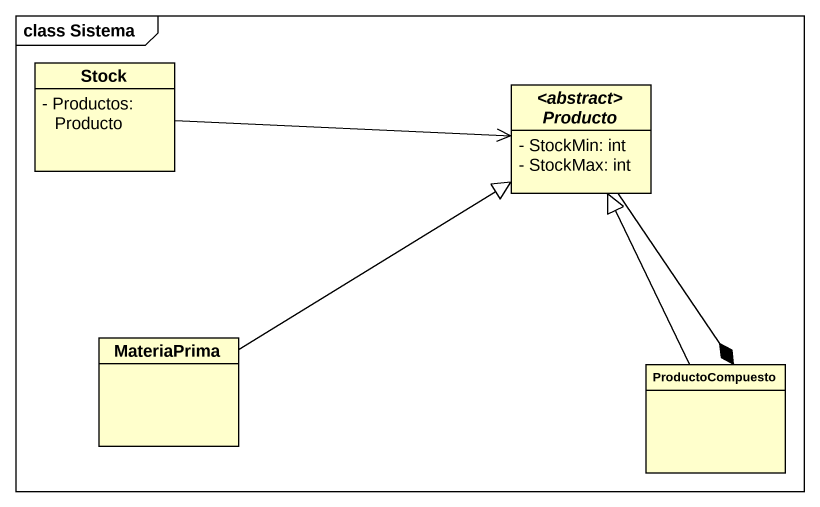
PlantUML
@startuml
mainframe class Sistema
hide circle
hide empty members
skinparam classAttributeIconSize 0
class Stock {
  - Productos: Producto
}
abstract class "<abstract> Producto" as abstract_Producto {
  - StockMin: int
  - StockMax: int
}
class MateriaPrima
class ProductoCompuesto
Stock -right-> abstract_Producto
abstract_Producto --* ProductoCompuesto
MateriaPrima -up-|> abstract_Producto
ProductoCompuesto -up-|> abstract_Producto
@enduml
